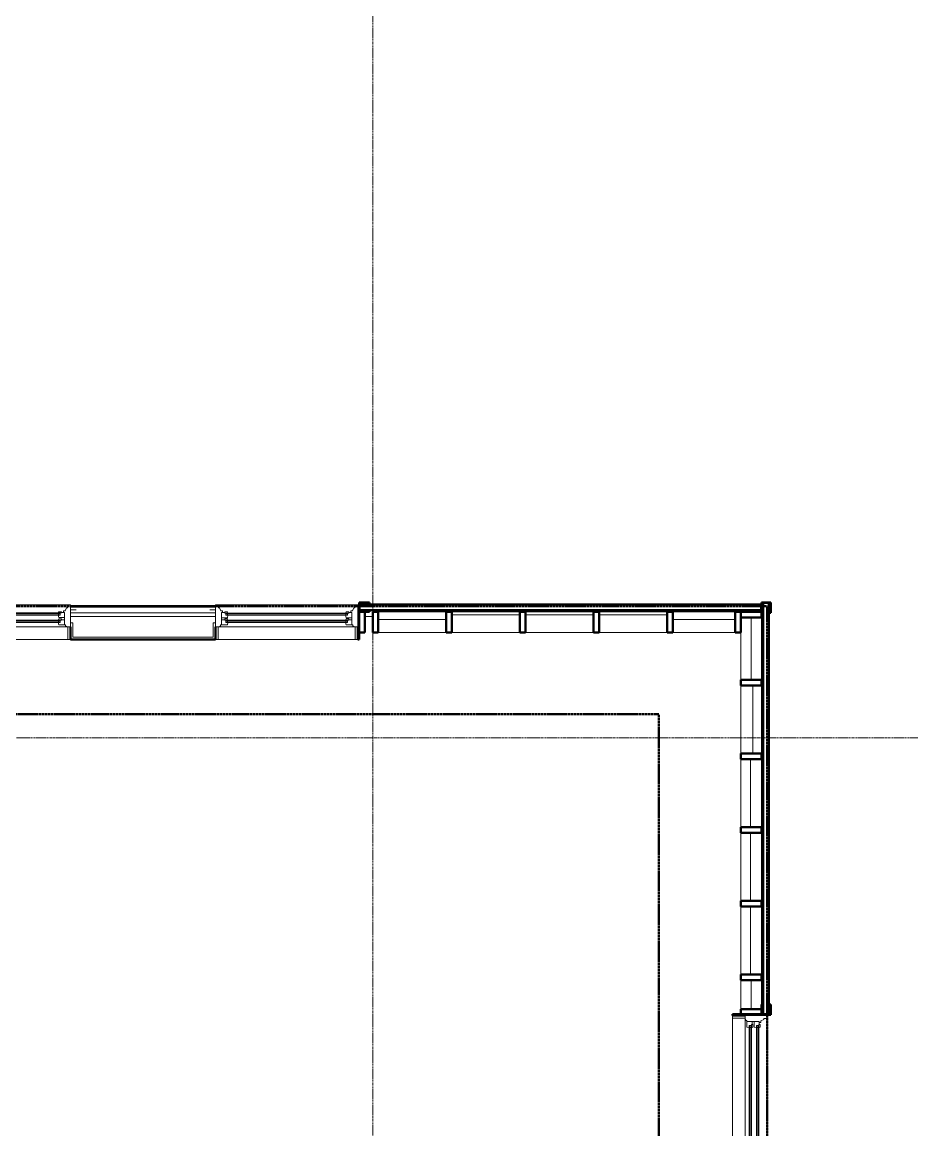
# Model space of a CAD drawing. Header units: inches. Extents: x -4235 to -464, y 9767 to 12347.
# Drawn here: x -2267 to -2029.2, y 10711.4 to 11007.5 of the extents above; entities that cross this region are included whole.
import ezdxf

# ---------------------------------------------------------------- set-up
doc = ezdxf.new("R2010")
doc.units = ezdxf.units.IN
doc.header["$MEASUREMENT"] = 0
doc.linetypes.add('Dash 1_16_', pattern=[0.125, 0.0625, -0.0625])
doc.linetypes.add('Grid Line 1_2_', pattern=[0.875, 0.5, -0.125, 0.125, -0.125])
for name, color, linetype, lineweight in [('A-FLOR-4', 192, 'Continuous', 9), ('A-GLAZ-1', 151, 'Continuous', 9), ('A-GLAZ-2', 151, 'Continuous', 20), ('A-GLAZ-CWMG', 51, 'Continuous', 9), ('A-GLAZ-CWMG-1', 51, 'Continuous', 50), ('A-GLAZ-CWMG-2', 9, 'Continuous', 9), ('A-WALL', 113, 'Continuous', 13), ('A-WALL-6', 113, 'Continuous', 9), ('A-WALL-7', 113, 'Continuous', 50), ('C-PROP-LINE-1', 91, 'Dash 1_16_', 50), ('S-GRID-1', 1, 'Grid Line 1_2_', 9)]:
    doc.layers.add(name, color=color, linetype=linetype, lineweight=lineweight)

# ---------------------------------------------------------------- blocks, each defined once
blk = doc.blocks.new('Rectangular Mullion - Stud - Vertical-2193585-BACKGROUND - 3RD FLOOR')
at = {"layer": 'A-GLAZ-CWMG-1'}
for p, q in [((-1.5, -2.75), (-1.5, 2.75)), ((-1.5, 2.75), (0, 2.75)), ((0, 2.75), (0, -2.75)), ((0, -2.75), (-1.5, -2.75))]:
    blk.add_line(p, q, dxfattribs=at)
blk = doc.blocks.new('Rectangular Mullion - Stud - Vertical-2193592-BACKGROUND - 3RD FLOOR')
at = {"layer": 'A-GLAZ-CWMG-1'}
for p, q in [((0, 2.75), (-1.5, 2.75)), ((-1.5, 2.75), (-1.5, -2.75)), ((0, -2.75), (0, 2.75)), ((-1.5, -2.75), (0, -2.75))]:
    blk.add_line(p, q, dxfattribs=at)
blk = doc.blocks.new('Rectangular Mullion - Stud - Base_Head-1740475-BACKGROUND - 3RD FLOOR')
at = {"layer": 'A-GLAZ-CWMG-2'}
h = blk.add_hatch(dxfattribs=at)
h.set_pattern_fill('FP_7', color=256, style=0, pattern_type=2)
h.set_pattern_definition([(270, (-2072.361, 12062.38), (8, 5e-16), [])])
h.paths.add_polyline_path([(-2075.11, 12054.04), (-2069.61, 12054.04), (-2069.61, 12072.22), (-2075.11, 12072.22)], flags=0)
at = {"layer": 'A-GLAZ-CWMG'}
for p, q in [((-2075.11, 12054.04), (-2075.11, 12072.22)), ((-2069.61, 12072.22), (-2069.61, 12054.04))]:
    blk.add_line(p, q, dxfattribs=at)
blk = doc.blocks.new('Rectangular Mullion - Stud - Vertical-2193584-BACKGROUND - 3RD FLOOR')
at = {"layer": 'A-GLAZ-CWMG-1'}
for p, q in [((0, -2.75), (0, 2.75)), ((0, 2.75), (1.5, 2.75)), ((1.5, 2.75), (1.5, -2.75)), ((1.5, -2.75), (0, -2.75))]:
    blk.add_line(p, q, dxfattribs=at)
blk = doc.blocks.new('Rectangular Mullion - Stud - Base_Head-1773364-BACKGROUND - 3RD FLOOR')
at = {"layer": 'A-GLAZ-CWMG-2'}
h = blk.add_hatch(dxfattribs=at)
h.set_pattern_fill('FP_5', color=256, style=0, pattern_type=2)
h.set_pattern_definition([(90, (-3856.286, 12058.411), (-8, 5e-16), [])])
h.paths.add_polyline_path([(-3853.54, 12048.57), (-3853.54, 12066.75), (-3859.04, 12066.75), (-3859.04, 12048.57)], flags=0)
at = {"layer": 'A-GLAZ-CWMG'}
for p, q in [((-3859.04, 12048.57), (-3859.04, 12066.75)), ((-3853.54, 12066.75), (-3853.54, 12048.57))]:
    blk.add_line(p, q, dxfattribs=at)
blk = doc.blocks.new('Rectangular Mullion - Stud - Base_Head-V196-BACKGROUND - 3RD FLOOR')
at = {"layer": 'A-GLAZ-CWMG-2'}
h = blk.add_hatch(dxfattribs=at)
h.set_pattern_fill('FP_20', color=256, style=0, pattern_type=2)
h.set_pattern_definition([(270, (-2072.174, 10840.048), (8, 5e-16), [])])
h.paths.add_polyline_path([(-2070.75, 10831.71), (-2069.42, 10831.71), (-2069.42, 10848.39), (-2074.92, 10848.39), (-2074.92, 10831.71)], flags=0)
at = {"layer": 'A-GLAZ-CWMG'}
for p, q in [((-2069.42, 10848.39), (-2069.42, 10831.71)), ((-2074.92, 10831.71), (-2074.92, 10844.39))]:
    blk.add_line(p, q, dxfattribs=at)
blk = doc.blocks.new('Rectangular Mullion - Stud - Vertical-2193583-BACKGROUND - 3RD FLOOR')
at = {"layer": 'A-GLAZ-CWMG-1'}
for p, q in [((0, -2.75), (0, 2.75)), ((0, 2.75), (1.5, 2.75)), ((1.5, 2.75), (1.5, -2.75)), ((1.5, -2.75), (0, -2.75))]:
    blk.add_line(p, q, dxfattribs=at)
blk = doc.blocks.new('Rectangular Mullion - Profile_Polycarbonate_Upper and left-2704980-BACKGROUND - 3RD FLOOR')
at = {"layer": 'A-GLAZ-CWMG-1'}
for p, q in [((-2.75, 1.29), (0, 1.29)), ((-2.75, 0.79), (-2.75, 1.29)), ((-2.5, 0.79), (-2.75, 0.79)), ((-0.06, 1.22), (-2.69, 1.22)), ((-2.69, 1.22), (-2.69, 0.85)), ((-2.69, 0.85), (-2.5, 0.85)), ((-2.5, 0.85), (-2.5, 0.79)), ((-0.06, -1.15), (-0.06, 1.22)), ((0, 1.29), (0, -1.21)), ((-2.75, -1.21), (-2.75, -0.79)), ((-2.75, -0.79), (-2.5, -0.79)), ((0, -1.21), (-2.75, -1.21)), ((-2.5, -0.85), (-2.69, -0.85)), ((-2.69, -0.85), (-2.69, -1.15)), ((-2.69, -1.15), (-0.06, -1.15)), ((-2.5, -0.79), (-2.5, -0.85))]:
    blk.add_line(p, q, dxfattribs=at)
blk = doc.blocks.new('Rectangular Mullion - Profile_Polycarbonate_right-2704981-BACKGROUND - 3RD FLOOR')
at = {"layer": 'A-GLAZ-CWMG-1'}
for p, q in [((0, 1.29), (-2.75, 1.29)), ((-2.75, 1.29), (-2.75, 0.79)), ((-2.75, 0.79), (-2.5, 0.79)), ((-2.69, 0.85), (-2.69, 1.22)), ((-2.69, 1.22), (-0.06, 1.22)), ((-2.5, 0.85), (-2.69, 0.85)), ((-2.5, 0.79), (-2.5, 0.85)), ((-0.06, 1.22), (-0.06, -1.15)), ((0, -1.21), (0, 1.29)), ((-2.5, -0.79), (-2.75, -0.79)), ((-2.75, -0.79), (-2.75, -1.21)), ((-2.75, -1.21), (0, -1.21)), ((-2.69, -1.15), (-2.69, -0.85)), ((-2.69, -0.85), (-2.5, -0.85)), ((-0.06, -1.15), (-2.69, -1.15)), ((-2.5, -0.85), (-2.5, -0.79))]:
    blk.add_line(p, q, dxfattribs=at)
blk = doc.blocks.new('Rectangular Mullion - Stud - Vertical-2193578-BACKGROUND - 3RD FLOOR')
at = {"layer": 'A-GLAZ-CWMG-1'}
for p, q in [((-1.5, 2.75), (0, 2.75)), ((-1.5, -2.75), (-1.5, 2.75)), ((0, 2.75), (0, -2.75)), ((0, -2.75), (-1.5, -2.75))]:
    blk.add_line(p, q, dxfattribs=at)
blk = doc.blocks.new('Rectangular Mullion - Stud - Vertical-1994785-BACKGROUND - 3RD FLOOR')
at = {"layer": 'A-GLAZ-CWMG-1'}
for p, q in [((-1.5, 2.75), (-1.5, -2.75)), ((0, 2.75), (-1.5, 2.75)), ((0, -2.75), (0, 2.75)), ((-1.5, -2.75), (0, -2.75))]:
    blk.add_line(p, q, dxfattribs=at)
blk = doc.blocks.new('Rectangular Mullion - Stud - Base_Head-1994783-BACKGROUND - 3RD FLOOR')
at = {"layer": 'A-GLAZ-CWMG-2'}
h = blk.add_hatch(dxfattribs=at)
h.set_pattern_fill('FP_18', color=256, style=0, pattern_type=2)
h.set_pattern_definition([(90, (-2072.174, 10075.766), (-8, 5e-16), [])])
h.paths.add_polyline_path([(-2069.42, 10065.92), (-2069.42, 10084.11), (-2074.92, 10084.11), (-2074.92, 10065.92), (-2070.75, 10065.92)], flags=0)
at = {"layer": 'A-GLAZ-CWMG'}
for p, q in [((-2074.92, 10084.11), (-2074.92, 10065.92)), ((-2069.42, 10065.92), (-2069.42, 10084.11))]:
    blk.add_line(p, q, dxfattribs=at)
blk = doc.blocks.new('Rectangular Mullion - Stud - Base_Head-1741132-BACKGROUND - 3RD FLOOR')
at = {"layer": 'A-GLAZ-CWMG-2'}
h = blk.add_hatch(dxfattribs=at)
h.set_pattern_fill('FP_2', color=256, style=0, pattern_type=2)
h.set_pattern_definition([(180, (-3829.448, 12113.089), (-1e-15, -8), [])])
h.paths.add_polyline_path([(-3837.79, 12110.34), (-3819.61, 12110.34), (-3819.61, 12115.84), (-3837.79, 12115.84), (-3837.79, 12115.6)], flags=0)
at = {"layer": 'A-GLAZ-CWMG'}
for p, q in [((-3819.61, 12115.84), (-3837.79, 12115.84)), ((-3837.79, 12110.34), (-3819.61, 12110.34))]:
    blk.add_line(p, q, dxfattribs=at)
blk = doc.blocks.new('Rectangular Mullion - Stud - Vertical-2193575-BACKGROUND - 3RD FLOOR')
at = {"layer": 'A-GLAZ-CWMG-1'}
for p, q in [((0, 2.75), (1.5, 2.75)), ((0, -2.75), (0, 2.75)), ((1.5, 2.75), (1.5, -2.75)), ((1.5, -2.75), (0, -2.75))]:
    blk.add_line(p, q, dxfattribs=at)
blk = doc.blocks.new('Rectangular Mullion - Stud - Base_Head-1769174-BACKGROUND - 3RD FLOOR')
at = {"layer": 'A-GLAZ-CWMG-2'}
h = blk.add_hatch(dxfattribs=at)
h.set_pattern_fill('FP_1', color=256, style=0, pattern_type=2)
h.set_pattern_definition([(90, (-3406.924, 11077.751), (-8, 5e-16), [])])
h.paths.add_polyline_path([(-3409.67, 11067.91), (-3404.17, 11067.91), (-3404.17, 11086.09), (-3409.67, 11086.09)], flags=0)
at = {"layer": 'A-GLAZ-CWMG'}
for p, q in [((-3409.67, 11086.09), (-3409.67, 11067.91)), ((-3404.17, 11067.91), (-3404.17, 11086.09))]:
    blk.add_line(p, q, dxfattribs=at)
blk = doc.blocks.new('Rectangular Mullion - Stud - Vertical-2193576-BACKGROUND - 3RD FLOOR')
at = {"layer": 'A-GLAZ-CWMG-1'}
for p, q in [((0, 2.75), (1.5, 2.75)), ((0, -2.75), (0, 2.75)), ((1.5, 2.75), (1.5, -2.75)), ((1.5, -2.75), (0, -2.75))]:
    blk.add_line(p, q, dxfattribs=at)
blk = doc.blocks.new('Rectangular Mullion - Profile_Polycarbonate_right-2704915-BACKGROUND - 3RD FLOOR')
at = {"layer": 'A-GLAZ-CWMG-1'}
for p, q in [((0, 1.21), (-2.75, 1.21)), ((-2.75, 1.21), (-2.75, 0.79)), ((-2.75, 0.79), (-2.5, 0.79)), ((-2.69, 0.85), (-2.69, 1.15)), ((-2.69, 1.15), (-0.06, 1.15)), ((-2.5, 0.85), (-2.69, 0.85)), ((-2.5, 0.79), (-2.5, 0.85)), ((-0.06, 1.15), (-0.06, -1.22)), ((0, -1.29), (0, 1.21)), ((-2.5, -0.79), (-2.75, -0.79)), ((-2.75, -0.79), (-2.75, -1.29)), ((-2.75, -1.29), (0, -1.29)), ((-2.69, -1.22), (-2.69, -0.85)), ((-2.69, -0.85), (-2.5, -0.85)), ((-0.06, -1.22), (-2.69, -1.22)), ((-2.5, -0.85), (-2.5, -0.79))]:
    blk.add_line(p, q, dxfattribs=at)
blk = doc.blocks.new('Rectangular Mullion - Stud - Base_Head-1997771-BACKGROUND - 3RD FLOOR')
at = {"layer": 'A-GLAZ-CWMG-2'}
h = blk.add_hatch(dxfattribs=at)
h.set_pattern_fill('FP_21', color=256, style=0, pattern_type=2)
h.set_pattern_definition([(270, (-2072.174, 10746.83), (8, 5e-16), [])])
h.paths.add_polyline_path([(-2069.42, 10743.69), (-2069.42, 10751.47), (-2074.92, 10751.47), (-2074.92, 10743.69), (-2070.75, 10743.69)], flags=0)
at = {"layer": 'A-GLAZ-CWMG'}
for p, q in [((-2074.92, 10743.69), (-2074.92, 10751.47)), ((-2069.42, 10751.47), (-2069.42, 10744.94))]:
    blk.add_line(p, q, dxfattribs=at)
blk = doc.blocks.new('Rectangular Mullion - Stud - Base_Head-V195-BACKGROUND - 3RD FLOOR')
at = {"layer": 'A-GLAZ-CWMG-2'}
h = blk.add_hatch(dxfattribs=at)
h.set_pattern_fill('FP_19', color=256, style=0, pattern_type=2)
h.set_pattern_definition([(90, (-2072.174, 9997.031), (-8, 5e-16), [])])
h.paths.add_polyline_path([(-2074.92, 9988.69), (-2069.42, 9988.69), (-2069.42, 10005.37), (-2074.92, 10005.37)], flags=0)
at = {"layer": 'A-GLAZ-CWMG'}
for p, q in [((-2074.92, 10005.37), (-2074.92, 9988.69)), ((-2069.42, 9988.69), (-2069.42, 10005.37))]:
    blk.add_line(p, q, dxfattribs=at)
blk = doc.blocks.new('Window-Double_Hung-Andersen-400_Series-Tilt_Wash - DOUBLE HUNG - COTTAGE - 3RD FLOOR-2888224-BACKGROUND - 3RD FLOOR')
at = {"layer": 'A-GLAZ-1'}
for p, q in [((-16.29, 2.5), (-15.7, 2.5)), ((-16.29, 2.12), (-15.7, 2.12)), ((-16.29, 0.56), (-15.7, 0.56)), ((-16.29, 0.19), (-15.7, 0.19)), ((-15.82, 2.5), (-15.82, 2.12)), ((-15.82, 0.56), (-15.82, 0.19)), ((-15.7, 2.62), (15.7, 2.62)), ((-15.7, 2.5), (15.7, 2.5)), ((-15.7, 2.12), (15.7, 2.12)), ((-15.7, 2), (15.7, 2)), ((-15.7, 0.69), (15.7, 0.69)), ((-15.7, 0.56), (15.7, 0.56)), ((-15.7, 0.19), (15.7, 0.19)), ((-15.7, 0.06), (15.7, 0.06)), ((16.29, 2.5), (15.7, 2.5)), ((16.29, 2.12), (15.7, 2.12)), ((16.29, 0.56), (15.7, 0.56)), ((16.29, 0.19), (15.7, 0.19)), ((15.82, 2.5), (15.82, 2.12)), ((15.82, 0.56), (15.82, 0.19)), ((-19.01, -3.94), (-19.01, -2.44)), ((-19.01, -2.44), (-18.95, -2.44)), ((18.95, -1.06), (-18.95, -1.06)), ((-18.95, -1.06), (-18.95, -4.44)), ((-18.32, -1.06), (-18.32, -4.44)), ((18.32, -1.06), (18.32, -4.44)), ((18.95, -4.44), (18.95, -1.06)), ((18.95, -2.44), (19.01, -2.44)), ((19.01, -2.44), (19.01, -3.94)), ((-18.95, -3.94), (-19.01, -3.94)), ((-18.95, -4.44), (18.95, -4.44)), ((19.01, -3.94), (18.95, -3.94))]:
    blk.add_line(p, q, dxfattribs=at)
at = {"layer": 'A-GLAZ-2'}
for p, q in [((-19.01, 3.44), (-20.51, 3.44)), ((19.01, 4.81), (-19.01, 4.81)), ((-19.01, 4.81), (-19.01, -1.06)), ((-18.2, 4.81), (-18.2, 4)), ((-18.2, 4), (-17.92, 4)), ((-17.92, 4), (-17.61, 3.19)), ((-17.61, 3.19), (-17.14, 3.19)), ((-17.14, 3.19), (-17.14, 2.75)), ((-15.86, 2.97), (-16.57, 2.97)), ((-16.57, 2.62), (-16.57, 2.97)), ((-15.86, 2.97), (-15.7, 2.62)), ((15.86, 2.97), (15.7, 2.62)), ((15.86, 2.97), (16.57, 2.97)), ((16.57, 2.62), (16.57, 2.97)), ((17.14, 3.19), (17.14, 2.75)), ((17.61, 3.19), (17.14, 3.19)), ((17.92, 4), (17.61, 3.19)), ((18.2, 4), (17.92, 4)), ((18.2, 4.81), (18.2, 4)), ((19.01, -1.06), (19.01, 4.81)), ((19.01, 3.44), (20.51, 3.44)), ((-17.42, 2.75), (-16.57, 2.75)), ((-17.42, 2.75), (-17.42, -0.56)), ((-17.42, 1.37), (-15.86, 1.37)), ((-17.42, 0.81), (-16.57, 0.81)), ((-15.7, 2.62), (-16.57, 2.62)), ((-15.86, 1.03), (-16.57, 1.03)), ((-16.57, 0.69), (-16.57, 1.03)), ((-15.7, 0.69), (-16.57, 0.69)), ((-16.29, 2.62), (-16.29, 2)), ((-15.7, 2), (-16.29, 2)), ((-16.29, 0.69), (-16.29, 0.06)), ((-15.7, 0.06), (-16.29, 0.06)), ((-15.86, 1.37), (-15.7, 2)), ((-15.86, 1.03), (-15.7, 0.69)), ((-15.86, -0.56), (-15.7, 0.06)), ((15.7, 2.62), (16.57, 2.62)), ((15.7, 2), (16.29, 2)), ((15.86, 1.37), (15.7, 2)), ((15.86, 1.03), (15.7, 0.69)), ((15.7, 0.69), (16.57, 0.69)), ((15.7, 0.06), (16.29, 0.06)), ((15.86, -0.56), (15.7, 0.06)), ((17.42, 1.37), (15.86, 1.37)), ((15.86, 1.03), (16.57, 1.03)), ((16.29, 2.62), (16.29, 2)), ((16.29, 0.69), (16.29, 0.06)), ((17.42, 2.75), (16.57, 2.75)), ((16.57, 0.69), (16.57, 1.03)), ((17.42, 0.81), (16.57, 0.81)), ((17.42, 2.75), (17.42, -0.56)), ((-19.01, -1.06), (19.01, -1.06)), ((-17.67, -0.78), (-18, -1.06)), ((-17.67, -0.78), (-17.67, -0.56)), ((-17.67, -0.56), (-15.86, -0.56)), ((17.67, -0.56), (15.86, -0.56)), ((17.67, -0.78), (17.67, -0.56)), ((17.67, -0.78), (18, -1.06))]:
    blk.add_line(p, q, dxfattribs=at)
blk = doc.blocks.new('Window-Double_Hung-Andersen-400_Series-Tilt_Wash - DOUBLE HUNG - COTTAGE - 3RD FLOOR-2889195-BACKGROUND - 3RD FLOOR')
at = {"layer": 'A-GLAZ-1'}
for p, q in [((-19.01, 2.62), (-19.01, 4.12)), ((-19.01, 4.12), (-18.95, 4.12)), ((-18.95, 4.62), (18.95, 4.62)), ((-18.95, 1.25), (-18.95, 4.62)), ((-18.32, 1.25), (-18.32, 4.62)), ((18.32, 1.25), (18.32, 4.62)), ((18.95, 4.62), (18.95, 1.25)), ((18.95, 4.12), (19.01, 4.12)), ((19.01, 4.12), (19.01, 2.62)), ((-18.95, 2.62), (-19.01, 2.62)), ((18.95, 1.25), (-18.95, 1.25)), ((-15.7, 0.12), (15.7, 0.12)), ((19.01, 2.62), (18.95, 2.62)), ((-16.29, 0), (-15.7, 0)), ((-16.29, -0.38), (-15.7, -0.38)), ((-16.29, -1.94), (-15.7, -1.94)), ((-16.29, -2.31), (-15.7, -2.31)), ((-15.82, -0.38), (-15.82, 0)), ((-15.82, -2.31), (-15.82, -1.94)), ((-15.7, 0), (15.7, 0)), ((-15.7, -0.38), (15.7, -0.38)), ((-15.7, -0.5), (15.7, -0.5)), ((-15.7, -1.81), (15.7, -1.81)), ((-15.7, -1.94), (15.7, -1.94)), ((-15.7, -2.31), (15.7, -2.31)), ((-15.7, -2.44), (15.7, -2.44)), ((16.29, 0), (15.7, 0)), ((16.29, -0.38), (15.7, -0.38)), ((16.29, -1.94), (15.7, -1.94)), ((16.29, -2.31), (15.7, -2.31)), ((15.82, -0.38), (15.82, 0)), ((15.82, -2.31), (15.82, -1.94))]:
    blk.add_line(p, q, dxfattribs=at)
at = {"layer": 'A-GLAZ-2'}
for p, q in [((-19.01, 1.25), (19.01, 1.25)), ((-19.01, -4.62), (-19.01, 1.25)), ((-17.67, 0.97), (-18, 1.25)), ((-17.67, 0.97), (-17.67, 0.75)), ((-17.67, 0.75), (-15.86, 0.75)), ((-17.42, -2.56), (-17.42, 0.75)), ((-16.29, -0.5), (-16.29, 0.12)), ((-15.7, 0.12), (-16.29, 0.12)), ((-15.86, 0.75), (-15.7, 0.12)), ((15.86, 0.75), (15.7, 0.12)), ((15.7, 0.12), (16.29, 0.12)), ((17.67, 0.75), (15.86, 0.75)), ((16.29, -0.5), (16.29, 0.12)), ((17.42, -2.56), (17.42, 0.75)), ((17.67, 0.97), (18, 1.25)), ((17.67, 0.97), (17.67, 0.75)), ((19.01, 1.25), (19.01, -4.62)), ((-17.42, -0.62), (-16.57, -0.62)), ((-17.42, -1.19), (-15.86, -1.19)), ((-17.42, -2.56), (-16.57, -2.56)), ((-17.14, -3), (-17.14, -2.56)), ((-16.57, -0.5), (-16.57, -0.84)), ((-15.7, -0.5), (-16.57, -0.5)), ((-15.86, -0.84), (-16.57, -0.84)), ((-16.57, -2.44), (-16.57, -2.78)), ((-15.7, -2.44), (-16.57, -2.44)), ((-15.86, -2.78), (-16.57, -2.78)), ((-16.29, -2.44), (-16.29, -1.81)), ((-15.7, -1.81), (-16.29, -1.81)), ((-15.86, -0.84), (-15.7, -0.5)), ((-15.86, -1.19), (-15.7, -1.81)), ((-15.86, -2.78), (-15.7, -2.44)), ((15.86, -0.84), (15.7, -0.5)), ((15.7, -0.5), (16.57, -0.5)), ((15.86, -1.19), (15.7, -1.81)), ((15.7, -1.81), (16.29, -1.81)), ((15.86, -2.78), (15.7, -2.44)), ((15.7, -2.44), (16.57, -2.44)), ((15.86, -0.84), (16.57, -0.84)), ((17.42, -1.19), (15.86, -1.19)), ((15.86, -2.78), (16.57, -2.78)), ((16.29, -2.44), (16.29, -1.81)), ((16.57, -0.5), (16.57, -0.84)), ((17.42, -0.62), (16.57, -0.62)), ((16.57, -2.44), (16.57, -2.78)), ((17.42, -2.56), (16.57, -2.56)), ((17.14, -3), (17.14, -2.56)), ((-19.01, -3.25), (-20.51, -3.25)), ((19.01, -4.62), (-19.01, -4.62)), ((-18.2, -3.81), (-17.92, -3.81)), ((-18.2, -4.62), (-18.2, -3.81)), ((-17.92, -3.81), (-17.61, -3)), ((-17.61, -3), (-17.14, -3)), ((17.61, -3), (17.14, -3)), ((17.92, -3.81), (17.61, -3)), ((18.2, -3.81), (17.92, -3.81)), ((18.2, -4.62), (18.2, -3.81)), ((19.01, -3.25), (20.51, -3.25))]:
    blk.add_line(p, q, dxfattribs=at)
blk = doc.blocks.new('Window-Double_Hung-Andersen-400_Series-Tilt_Wash - DOUBLE HUNG - COTTAGE - 3RD FLOOR-2888547-BACKGROUND - 3RD FLOOR')
at = {"layer": 'A-GLAZ-1'}
for p, q in [((-19.01, 2.44), (-19.01, 3.94)), ((-19.01, 3.94), (-18.95, 3.94)), ((-18.95, 4.44), (18.95, 4.44)), ((-18.95, 1.06), (-18.95, 4.44)), ((-18.32, 1.06), (-18.32, 4.44)), ((18.32, 1.06), (18.32, 4.44)), ((18.95, 4.44), (18.95, 1.06)), ((18.95, 3.94), (19.01, 3.94)), ((19.01, 3.94), (19.01, 2.44)), ((-18.95, 2.44), (-19.01, 2.44)), ((18.95, 1.06), (-18.95, 1.06)), ((19.01, 2.44), (18.95, 2.44)), ((-16.29, -0.19), (-15.7, -0.19)), ((-16.29, -0.56), (-15.7, -0.56)), ((-16.29, -2.13), (-15.7, -2.13)), ((-16.29, -2.5), (-15.7, -2.5)), ((-15.82, -0.56), (-15.82, -0.19)), ((-15.82, -2.5), (-15.82, -2.13)), ((-15.7, -0.06), (15.7, -0.06)), ((-15.7, -0.19), (15.7, -0.19)), ((-15.7, -0.56), (15.7, -0.56)), ((-15.7, -0.69), (15.7, -0.69)), ((-15.7, -2), (15.7, -2)), ((-15.7, -2.13), (15.7, -2.13)), ((-15.7, -2.5), (15.7, -2.5)), ((-15.7, -2.63), (15.7, -2.63)), ((16.29, -0.19), (15.7, -0.19)), ((16.29, -0.56), (15.7, -0.56)), ((16.29, -2.13), (15.7, -2.13)), ((16.29, -2.5), (15.7, -2.5)), ((15.82, -0.56), (15.82, -0.19)), ((15.82, -2.5), (15.82, -2.13))]:
    blk.add_line(p, q, dxfattribs=at)
at = {"layer": 'A-GLAZ-2'}
for p, q in [((-19.01, 1.06), (19.01, 1.06)), ((-19.01, -4.81), (-19.01, 1.06)), ((-17.67, 0.78), (-18, 1.06)), ((-17.67, 0.78), (-17.67, 0.56)), ((-17.67, 0.56), (-15.86, 0.56)), ((-17.42, -2.75), (-17.42, 0.56)), ((-15.86, 0.56), (-15.7, -0.06)), ((15.86, 0.56), (15.7, -0.06)), ((17.67, 0.56), (15.86, 0.56)), ((17.42, -2.75), (17.42, 0.56)), ((17.67, 0.78), (18, 1.06)), ((17.67, 0.78), (17.67, 0.56)), ((19.01, 1.06), (19.01, -4.81)), ((-17.42, -0.81), (-16.57, -0.81)), ((-17.42, -1.38), (-15.86, -1.38)), ((-17.42, -2.75), (-16.57, -2.75)), ((-17.14, -3.19), (-17.14, -2.75)), ((-16.57, -0.69), (-16.57, -1.03)), ((-15.7, -0.69), (-16.57, -0.69)), ((-15.86, -1.03), (-16.57, -1.03)), ((-16.57, -2.63), (-16.57, -2.97)), ((-15.7, -2.63), (-16.57, -2.63)), ((-16.29, -0.69), (-16.29, -0.06)), ((-15.7, -0.06), (-16.29, -0.06)), ((-16.29, -2.63), (-16.29, -2)), ((-15.7, -2), (-16.29, -2)), ((-15.86, -1.03), (-15.7, -0.69)), ((-15.86, -1.38), (-15.7, -2)), ((-15.86, -2.97), (-15.7, -2.63)), ((15.7, -0.06), (16.29, -0.06)), ((15.86, -1.03), (15.7, -0.69)), ((15.7, -0.69), (16.57, -0.69)), ((15.86, -1.38), (15.7, -2)), ((15.7, -2), (16.29, -2)), ((15.86, -2.97), (15.7, -2.63)), ((15.7, -2.63), (16.57, -2.63)), ((15.86, -1.03), (16.57, -1.03)), ((17.42, -1.38), (15.86, -1.38)), ((16.29, -0.69), (16.29, -0.06)), ((16.29, -2.63), (16.29, -2)), ((16.57, -0.69), (16.57, -1.03)), ((17.42, -0.81), (16.57, -0.81)), ((16.57, -2.63), (16.57, -2.97)), ((17.42, -2.75), (16.57, -2.75)), ((17.14, -3.19), (17.14, -2.75)), ((-19.01, -3.44), (-20.51, -3.44)), ((19.01, -4.81), (-19.01, -4.81)), ((-18.2, -4), (-17.92, -4)), ((-18.2, -4.81), (-18.2, -4)), ((-17.92, -4), (-17.61, -3.19)), ((-17.61, -3.19), (-17.14, -3.19)), ((-15.86, -2.97), (-16.57, -2.97)), ((15.86, -2.97), (16.57, -2.97)), ((17.61, -3.19), (17.14, -3.19)), ((17.92, -4), (17.61, -3.19)), ((18.2, -4), (17.92, -4)), ((18.2, -4.81), (18.2, -4)), ((19.01, -3.44), (20.51, -3.44))]:
    blk.add_line(p, q, dxfattribs=at)
blk = doc.blocks.new('Family - ___-2835860-BACKGROUND - 3RD FLOOR')
at = {"layer": 'C-PROP-LINE-1'}
for p, q in [((-2067.92, 10851.39), (-3401.42, 10851.39)), ((-2067.92, 9980.19), (-2067.92, 10851.39))]:
    blk.add_line(p, q, dxfattribs=at)
blk = doc.blocks.new('Family - ___-2835903-BACKGROUND - 3RD FLOOR')
at = {"layer": 'C-PROP-LINE-1'}
for p, q in [((-2096.82, 10822.49), (-3400.92, 10822.49)), ((-2096.82, 10009.09), (-2096.82, 10822.49))]:
    blk.add_line(p, q, dxfattribs=at)
blk = doc.blocks.new('Family - ___-2835932-BACKGROUND - 3RD FLOOR')
at = {"layer": 'C-PROP-LINE-1'}
for p, q in [((-2067.92, 10851.39), (-3401.42, 10851.39)), ((-2067.92, 9980.19), (-2067.92, 10851.39))]:
    blk.add_line(p, q, dxfattribs=at)

msp = doc.modelspace()

# ---------------------------------------------------------------- linework, layer by layer
at = {"layer": 'A-FLOR-4'}
for p, q in [((-2176.94, 10848.64), (-2177.31, 10848.64)), ((-2173.34, 10848.64), (-2175.44, 10848.64)), ((-2071.05, 10742), (-2071.05, 10742.19))]:
    msp.add_line(p, q, dxfattribs=at)
at = {"layer": 'A-WALL'}
for p, q in [((-2215.34, 10851.14), (-2254.11, 10851.14)), ((-2215.34, 10849.64), (-2254.11, 10849.64)), ((-2215.34, 10848.64), (-2254.11, 10848.64)), ((-2176.94, 10851.14), (-2177.31, 10851.14)), ((-2253.49, 10846.95), (-2254.11, 10846.95)), ((-2253.49, 10846.95), (-2253.49, 10843.14)), ((-2215.96, 10843.14), (-2215.96, 10846.95)), ((-2215.34, 10846.95), (-2215.96, 10846.95)), ((-2253.49, 10843.14), (-2215.96, 10843.14)), ((-2068.17, 10742), (-2068.17, 10742.38))]:
    msp.add_line(p, q, dxfattribs=at)
at = {"layer": 'A-WALL-6'}
for p, q in [((-2254.11, 10842.51), (-2254.17, 10842.51)), ((-2215.27, 10842.51), (-2215.34, 10842.51)), ((-2177.31, 10842.51), (-2177.37, 10842.51)), ((-2077.17, 10741.94), (-2077.17, 10742))]:
    msp.add_line(p, q, dxfattribs=at)
at = {"layer": 'A-WALL-7'}
for p, q in [((-2215.34, 10851.39), (-2254.11, 10851.39)), ((-2176.94, 10851.39), (-2177.31, 10851.39)), ((-2176.94, 10842.51), (-2176.94, 10851.39)), ((-2069.49, 10851.89), (-2176.87, 10851.89)), ((-2176.87, 10851.89), (-2176.87, 10850.31)), ((-2069.49, 10850.31), (-2069.49, 10851.89)), ((-2067.42, 10852.33), (-2069, 10852.33)), ((-2069, 10852.33), (-2069, 10742.25)), ((-2067.42, 10742.25), (-2067.42, 10852.33)), ((-2176.87, 10850.31), (-2069.49, 10850.31)), ((-2254.11, 10845.89), (-2254.11, 10842.51)), ((-2215.34, 10842.51), (-2215.34, 10845.89)), ((-2177.31, 10845.89), (-2177.31, 10842.51)), ((-2254.11, 10842.51), (-2215.34, 10842.51)), ((-2177.31, 10842.51), (-2176.94, 10842.51)), ((-2077.17, 10742.38), (-2077.17, 10742)), ((-2067.92, 10742.38), (-2077.17, 10742.38)), ((-2077.17, 10742), (-2073.8, 10742)), ((-2069, 10742.25), (-2067.42, 10742.25)), ((-2067.92, 10742), (-2067.92, 10742.38))]:
    msp.add_line(p, q, dxfattribs=at)
at = {"layer": 'S-GRID-1'}
for p, q in [((-2173.32, 9836.18), (-2173.32, 12297.93)), ((-464.45, 10816.19), (-4185.7, 10816.19))]:
    msp.add_line(p, q, dxfattribs=at)

# ---------------------------------------------------------------- block references
at = {"layer": 'A-GLAZ-1'}
for name, p, rotation in [('Window-Double_Hung-Andersen-400_Series-Tilt_Wash - DOUBLE HUNG - COTTAGE - 3RD FLOOR-2888547-BACKGROUND - 3RD FLOOR', (-2273.12, 10846.95), 180), ('Window-Double_Hung-Andersen-400_Series-Tilt_Wash - DOUBLE HUNG - COTTAGE - 3RD FLOOR-2889195-BACKGROUND - 3RD FLOOR', (-2072.55, 10722.99), 89.99999999999991)]:
    msp.add_blockref(name, p, dxfattribs=dict(at, rotation=rotation))
msp.add_blockref('Window-Double_Hung-Andersen-400_Series-Tilt_Wash - DOUBLE HUNG - COTTAGE - 3RD FLOOR-2888224-BACKGROUND - 3RD FLOOR', (-2196.32, 10846.95), dxfattribs=at)
at = {"layer": 'A-GLAZ-CWMG'}
for name, p, rotation in [('Rectangular Mullion - Profile_Polycarbonate_right-2704915-BACKGROUND - 3RD FLOOR', (-2176.94, 10851.1), 180), ('Rectangular Mullion - Stud - Vertical-1994785-BACKGROUND - 3RD FLOOR', (-2176.94, 10847.14), 180), ('Rectangular Mullion - Stud - Base_Head-1994783-BACKGROUND - 3RD FLOOR', (7912.27, 12919.31), 89.999999999999), ('Rectangular Mullion - Stud - Base_Head-1769174-BACKGROUND - 3RD FLOOR', (8973.3, 14254.06), 89.99999999998411), ('Rectangular Mullion - Stud - Base_Head-V195-BACKGROUND - 3RD FLOOR', (7912.27, 12919.31), 90.00000000000297), ('Rectangular Mullion - Stud - Base_Head-1773364-BACKGROUND - 3RD FLOOR', (-5928.46, 22878.77), 180), ('Rectangular Mullion - Profile_Polycarbonate_right-2704981-BACKGROUND - 3RD FLOOR', (-2068.21, 10742.19), 270.0000000000089), ('Rectangular Mullion - Stud - Vertical-2193592-BACKGROUND - 3RD FLOOR', (-2072.17, 10742.19), 270.0000000000072)]:
    msp.add_blockref(name, p, dxfattribs=dict(at, rotation=rotation))
at = {"layer": 'A-GLAZ-CWMG', "extrusion": (0, 0, -1)}
for name, p, rotation in [('Rectangular Mullion - Profile_Polycarbonate_Upper and left-2704980-BACKGROUND - 3RD FLOOR', (2068.21, 10852.39), 89.99999999999118), ('Rectangular Mullion - Stud - Vertical-2193575-BACKGROUND - 3RD FLOOR', (2173.34, 10847.14), 180), ('Rectangular Mullion - Stud - Vertical-2193575-BACKGROUND - 3RD FLOOR', (2153.66, 10847.14), 180), ('Rectangular Mullion - Stud - Vertical-2193575-BACKGROUND - 3RD FLOOR', (2133.97, 10847.14), 180), ('Rectangular Mullion - Stud - Vertical-2193576-BACKGROUND - 3RD FLOOR', (2114.29, 10847.14), 180), ('Rectangular Mullion - Stud - Vertical-2193576-BACKGROUND - 3RD FLOOR', (2094.61, 10847.14), 180), ('Rectangular Mullion - Stud - Vertical-2193578-BACKGROUND - 3RD FLOOR', (2074.92, 10847.14), 180), ('Rectangular Mullion - Stud - Vertical-2193585-BACKGROUND - 3RD FLOOR', (2072.17, 10849.89), 89.99999999999284), ('Rectangular Mullion - Stud - Vertical-2193583-BACKGROUND - 3RD FLOOR', (2072.17, 10830.21), 89.99999999999284), ('Rectangular Mullion - Stud - Vertical-2193583-BACKGROUND - 3RD FLOOR', (2072.17, 10810.52), 89.99999999999284), ('Rectangular Mullion - Stud - Vertical-2193584-BACKGROUND - 3RD FLOOR', (2072.17, 10790.84), 89.99999999999284), ('Rectangular Mullion - Stud - Vertical-2193584-BACKGROUND - 3RD FLOOR', (2072.17, 10771.16), 89.99999999999284), ('Rectangular Mullion - Stud - Vertical-2193584-BACKGROUND - 3RD FLOOR', (2072.17, 10751.47), 89.99999999999284)]:
    msp.add_blockref(name, p, dxfattribs=dict(at, rotation=rotation))
at = {"layer": 'A-GLAZ-CWMG'}
for name, p in [('Rectangular Mullion - Stud - Base_Head-1741132-BACKGROUND - 3RD FLOOR', (1685.63, -1265.95)), ('Rectangular Mullion - Stud - Base_Head-1741132-BACKGROUND - 3RD FLOOR', (1705.32, -1265.95)), ('Rectangular Mullion - Stud - Base_Head-V196-BACKGROUND - 3RD FLOOR', (0, 0)), ('Rectangular Mullion - Stud - Base_Head-1740475-BACKGROUND - 3RD FLOOR', (0.19, -1261.7)), ('Rectangular Mullion - Stud - Base_Head-1740475-BACKGROUND - 3RD FLOOR', (0.19, -1281.38)), ('Rectangular Mullion - Stud - Base_Head-1740475-BACKGROUND - 3RD FLOOR', (0.19, -1301.07)), ('Rectangular Mullion - Stud - Base_Head-1997771-BACKGROUND - 3RD FLOOR', (0, 0))]:
    msp.add_blockref(name, p, dxfattribs=at)
at = {"layer": 'C-PROP-LINE-1'}
for name in ['Family - ___-2835860-BACKGROUND - 3RD FLOOR', 'Family - ___-2835932-BACKGROUND - 3RD FLOOR', 'Family - ___-2835903-BACKGROUND - 3RD FLOOR']:
    msp.add_blockref(name, (0, 0), dxfattribs=at)

doc.saveas('drawing.dxf')
